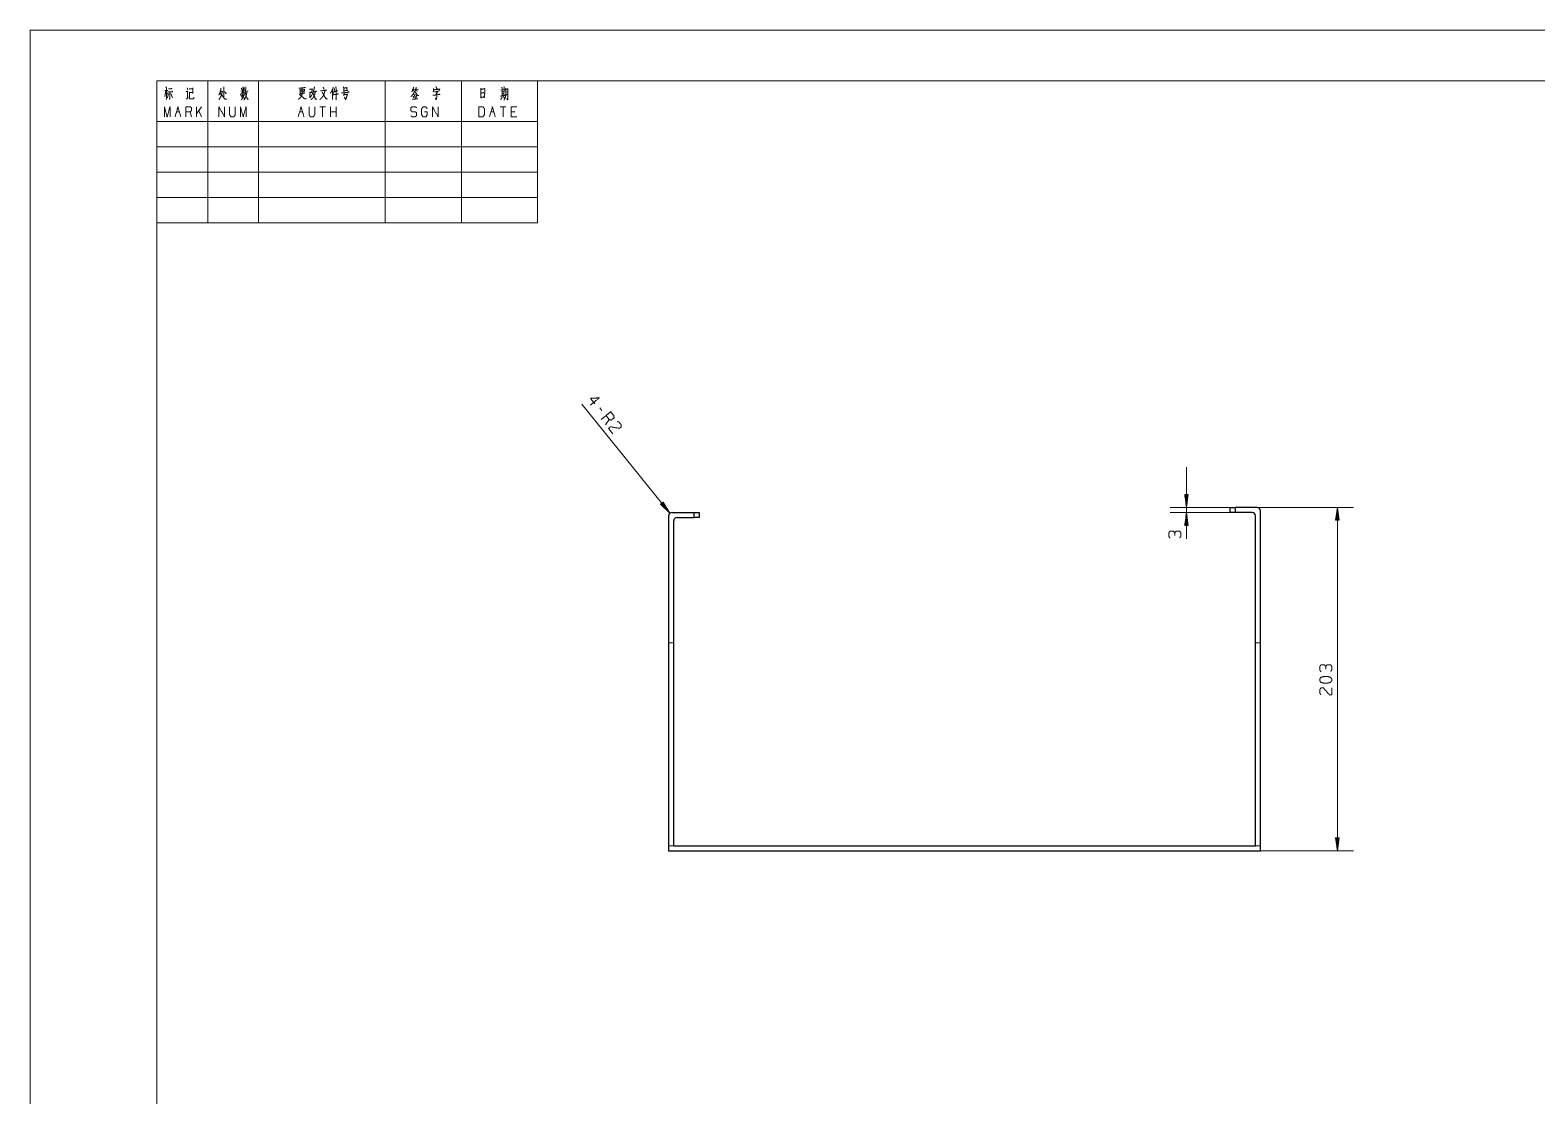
# Model space of a CAD drawing. Header units: millimetres. Extents: x 0 to 594, y 0 to 420.
# Drawn here: x 0 to 297, y 210 to 420 of the extents above; entities that cross this region are included whole.
import ezdxf

# ---------------------------------------------------------------- set-up
doc = ezdxf.new("R2010")
doc.units = ezdxf.units.MM
doc.layers.add('101', color=7, linetype='Continuous', true_color=0xffffff)

msp = doc.modelspace()

# ---------------------------------------------------------------- linework, layer by layer
at = {"layer": '101', "color": 133, "linetype": 'Continuous', "lineweight": 18}
for p, q in [((594, 420), (0, 420)), ((0, 420), (0, 0)), ((25, 410), (100, 410)), ((584, 410), (25, 410)), ((25, 410), (100, 410)), ((25, 410), (25, 382)), ((25, 410), (25, 10)), ((25, 410), (100, 410)), ((35, 410), (35, 382)), ((45, 410), (45, 382)), ((70, 410), (70, 382)), ((85, 410), (85, 382)), ((100, 410), (100, 382)), ((25, 402), (100, 402)), ((25, 397), (100, 397)), ((25, 392), (100, 392)), ((25, 387), (100, 387)), ((25, 382), (100, 382))]:
    msp.add_line(p, q, dxfattribs=at)
at = {"layer": '101', "color": 72, "linetype": 'Continuous', "lineweight": 18}
for p, q in [((26.76, 408.05), (26.54, 406.94)), ((26.56, 408.12), (27.17, 408.12)), ((26.88, 407.89), (27.1, 407.41)), ((27.3, 407.54), (27.07, 406.67)), ((27.76, 407.52), (28.07, 406.63)), ((30.93, 408.63), (31.06, 408.24)), ((31.33, 407.83), (31.42, 407.72)), ((41.53, 407.97), (42.32, 408.14)), ((42.44, 407.91), (42.98, 408.03)), ((53.37, 407.85), (53.89, 407.93)), ((55.11, 406.63), (55.56, 407.18)), ((75.44, 408.32), (75.87, 408.39)), ((75.54, 408.3), (75.65, 407.99)), ((76.03, 407.39), (75.56, 407.31)), ((76.01, 408.26), (76.54, 408.36)), ((76.17, 408.24), (76.3, 407.91)), ((92.76, 408.18), (93.62, 408.3)), ((93.04, 407.83), (93.3, 407.89)), ((93.05, 407.47), (93.28, 407.54)), ((93.8, 407.81), (94.05, 407.87)), ((28.86, 403.92), (29.41, 403.92)), ((30.85, 406.38), (31.12, 406.83)), ((31.81, 402.93), (31.53, 403.92)), ((32.82, 402.93), (32.82, 404.9)), ((33.79, 404.9), (32.82, 403.53)), ((33.79, 402.93), (33.23, 404.11)), ((53.13, 403.92), (53.69, 403.92)), ((58.21, 404.9), (57.1, 404.9)), ((57.65, 404.9), (57.65, 402.93)), ((59.22, 402.93), (59.22, 404.9)), ((60.33, 403.92), (59.22, 403.92)), ((60.33, 402.93), (60.33, 404.9)), ((90.84, 403.92), (91.4, 403.92)), ((93.8, 404.9), (92.68, 404.9)), ((93.24, 404.9), (93.24, 402.93)), ((95.64, 403.92), (94.81, 403.92)), ((112.72, 345.04), (112.3, 345.56)), ((113.43, 342.25), (114.15, 343.27))]:
    msp.add_line(p, q, dxfattribs=at)
at = {"layer": '101', "color": 22, "linetype": 'Continuous', "lineweight": 18}
for p, q in [((126.11, 324.8), (108.77, 346.29)), ((227.91, 319.75), (227.91, 333.89)), ((124.78, 326.99), (124.26, 326.57)), ((124.46, 326.73), (125.69, 325.21)), ((124.5, 326.76), (125.97, 324.94)), ((124.54, 326.8), (126.01, 324.97)), ((124.58, 326.83), (125.81, 325.3)), ((124.62, 326.86), (125.6, 325.63)), ((124.65, 326.89), (125.4, 325.97)), ((124.69, 326.92), (125.2, 326.3)), ((124.73, 326.96), (125, 326.63)), ((124.77, 326.99), (124.79, 326.96)), ((124.77, 326.99), (124.79, 326.96)), ((126.11, 324.8), (124.78, 326.99)), ((227.58, 328.49), (227.58, 328.46)), ((227.58, 328.49), (227.91, 325.95)), ((228.24, 328.49), (227.58, 328.49)), ((227.58, 328.49), (227.58, 328.46)), ((227.63, 328.49), (227.63, 328.07)), ((227.68, 328.49), (227.68, 327.69)), ((227.73, 328.49), (227.73, 327.3)), ((227.78, 328.49), (227.78, 326.92)), ((227.83, 328.49), (227.83, 326.53)), ((227.88, 328.49), (227.88, 326.14)), ((227.91, 325.95), (228.24, 328.49)), ((227.94, 328.49), (227.94, 326.14)), ((227.99, 328.49), (227.99, 326.53)), ((228.04, 328.49), (228.04, 326.92)), ((228.09, 328.49), (228.09, 327.3)), ((228.14, 328.49), (228.14, 327.69)), ((228.19, 328.49), (228.19, 328.07)), ((228.24, 328.49), (228.24, 328.46)), ((228.24, 328.49), (228.24, 328.46)), ((124.26, 326.57), (124.28, 326.55)), ((124.26, 326.57), (126.11, 324.8)), ((124.26, 326.57), (124.28, 326.55)), ((124.3, 326.6), (124.56, 326.28)), ((124.34, 326.64), (124.84, 326.01)), ((124.38, 326.67), (125.13, 325.74)), ((124.42, 326.7), (125.41, 325.47)), ((237.53, 325.95), (224.73, 325.95)), ((237.53, 324.95), (224.73, 324.95)), ((227.91, 324.95), (227.58, 322.41)), ((227.78, 322.41), (227.78, 323.99)), ((227.83, 322.41), (227.83, 324.37)), ((227.88, 322.41), (227.88, 324.76)), ((228.24, 322.41), (227.91, 324.95)), ((227.94, 322.41), (227.94, 324.76)), ((227.99, 322.41), (227.99, 324.37)), ((228.04, 322.41), (228.04, 323.99)), ((241.86, 325.95), (260.85, 325.95)), ((257.68, 325.95), (257.34, 323.41)), ((257.4, 323.41), (257.4, 323.83)), ((257.45, 323.41), (257.45, 324.21)), ((257.5, 323.41), (257.5, 324.6)), ((257.55, 323.41), (257.55, 324.99)), ((257.6, 323.41), (257.6, 325.37)), ((257.65, 323.41), (257.65, 325.76)), ((258.01, 323.41), (257.68, 325.95)), ((257.68, 325.95), (257.68, 258.28)), ((257.7, 323.41), (257.7, 325.76)), ((257.75, 323.41), (257.75, 325.37)), ((257.8, 323.41), (257.8, 324.99)), ((257.85, 323.41), (257.85, 324.6)), ((257.9, 323.41), (257.9, 324.21)), ((257.95, 323.41), (257.95, 323.83)), ((227.58, 322.41), (227.58, 322.44)), ((227.58, 322.41), (227.58, 322.44)), ((227.58, 322.41), (228.24, 322.41)), ((227.63, 322.41), (227.63, 322.83)), ((227.68, 322.41), (227.68, 323.21)), ((227.73, 322.41), (227.73, 323.6)), ((228.09, 322.41), (228.09, 323.6)), ((228.14, 322.41), (228.14, 323.21)), ((228.19, 322.41), (228.19, 322.83)), ((228.24, 322.41), (228.24, 322.44)), ((228.24, 322.41), (228.24, 322.44)), ((257.34, 323.41), (257.34, 323.44)), ((257.34, 323.41), (257.34, 323.44)), ((257.34, 323.41), (258.01, 323.41)), ((258.01, 323.41), (258.01, 323.44)), ((258.01, 323.41), (258.01, 323.44)), ((257.34, 260.82), (257.34, 260.79)), ((257.34, 260.82), (257.68, 258.28)), ((257.34, 260.82), (257.34, 260.79)), ((258.01, 260.82), (257.34, 260.82)), ((257.4, 260.82), (257.4, 260.41)), ((257.45, 260.82), (257.45, 260.02)), ((257.5, 260.82), (257.5, 259.63)), ((257.55, 260.82), (257.55, 259.25)), ((257.6, 260.82), (257.6, 258.86)), ((257.65, 260.82), (257.65, 258.48)), ((257.68, 258.28), (258.01, 260.82)), ((257.7, 260.82), (257.7, 258.48)), ((257.75, 260.82), (257.75, 258.86)), ((257.8, 260.82), (257.8, 259.25)), ((257.85, 260.82), (257.85, 259.63)), ((257.9, 260.82), (257.9, 260.02)), ((257.95, 260.82), (257.95, 260.41)), ((258.01, 260.82), (258.01, 260.79)), ((258.01, 260.82), (258.01, 260.79)), ((242.53, 258.28), (260.85, 258.28))]:
    msp.add_line(p, q, dxfattribs=at)
at = {"layer": '101', "color": 163, "linetype": 'Continuous', "lineweight": 25}
for p, q in [((125.86, 324.28), (125.86, 258.28)), ((126.53, 324.95), (130.86, 324.95)), ((127.53, 323.95), (130.86, 323.95)), ((130.86, 324.95), (131.86, 324.95)), ((130.86, 323.95), (130.86, 324.95)), ((131.86, 323.95), (130.86, 323.95)), ((131.86, 324.95), (131.86, 323.95)), ((236.53, 324.95), (236.53, 325.95)), ((236.53, 325.95), (237.53, 325.95)), ((237.53, 324.95), (236.53, 324.95)), ((237.53, 325.95), (237.53, 324.95)), ((241.86, 325.95), (237.53, 325.95)), ((240.86, 324.95), (237.53, 324.95)), ((241.53, 259.28), (241.53, 324.28)), ((242.53, 258.28), (242.53, 325.28)), ((126.86, 259.28), (126.86, 323.28)), ((126.86, 259.28), (241.53, 259.28)), ((125.86, 258.28), (242.53, 258.28))]:
    msp.add_line(p, q, dxfattribs=at)
at = {"layer": '101', "color": 163, "linetype": 'Continuous', "lineweight": 13}
for p, q in [((125.86, 299.28), (126.86, 299.28)), ((125.86, 299.28), (126.86, 299.28)), ((125.86, 299.28), (125.86, 259.28)), ((125.86, 259.28), (125.86, 299.28)), ((126.86, 259.28), (126.86, 299.28)), ((126.86, 299.28), (126.86, 259.28)), ((241.53, 299.28), (242.53, 299.28)), ((241.53, 299.28), (242.53, 299.28)), ((241.53, 299.28), (241.53, 259.28)), ((241.53, 259.28), (241.53, 299.28)), ((242.53, 259.28), (242.53, 299.28)), ((242.53, 299.28), (242.53, 259.28)), ((126.86, 259.28), (125.86, 259.28)), ((126.86, 259.28), (125.86, 259.28)), ((242.53, 259.28), (241.53, 259.28)), ((242.53, 259.28), (241.53, 259.28))]:
    msp.add_line(p, q, dxfattribs=at)
at = {"layer": '101', "color": 153, "linetype": 'Continuous', "lineweight": 18}
for p, q in [((125.86, 299.28), (125.86, 259.28)), ((125.86, 259.28), (125.86, 299.28))]:
    msp.add_line(p, q, dxfattribs=at)
at = {"layer": '101', "color": 163, "linetype": 'Continuous', "lineweight": 25}
for centre, start, end in [((126.53, 324.28), 90, 180), ((127.53, 323.28), 90, 180), ((240.86, 324.28), 0, 90), ((241.86, 325.28), 0, 90)]:
    msp.add_arc(centre, 0.667, start, end, dxfattribs=at)
at = {"layer": '101', "color": 22, "linetype": 'Continuous', "lineweight": 18}
msp.add_arc((126.53, 324.28), 0.667, 50.768, 90, dxfattribs=at)
at = {"layer": '101', "color": 72, "linetype": 'Continuous', "lineweight": 18}
for points, knots in [([(26.76, 408.82), (26.87, 408.7), (26.87, 406.36)], [0, 0, 0.064406, 1, 1]), ([(27.11, 407.83), (28.07, 407.83), (28.01, 407.99), (27.93, 407.85)], [0, 0, 0.737845, 0.874091, 1, 1]), ([(27.29, 408.45), (27.92, 408.45), (27.88, 408.57), (27.83, 408.49)], [0, 0, 0.736242, 0.890347, 1, 1]), ([(27.55, 407.83), (27.55, 406.4), (27.39, 406.48)], [0, 0, 0.88751, 1, 1]), ([(30.74, 407.89), (30.99, 407.89), (30.99, 408.01), (30.99, 406.56)], [0, 0, 0.136549, 0.20471, 1, 1]), ([(31.47, 408.45), (31.4, 408.39), (31.34, 408.45), (32.07, 408.45), (32.07, 408.63), (32.07, 407.54), (32.07, 407.72), (31.42, 407.72), (31.42, 406.58), (31.43, 406.5), (31.55, 406.46), (32.24, 406.46), (32.24, 406.77)], [0, 0, 0.017817, 0.03366, 0.169508, 0.204092, 0.407771, 0.442362, 0.564626, 0.775988, 0.791599, 0.814655, 0.942353, 1, 1]), ([(37.62, 408.59), (37.61, 408.47), (37.54, 408.05), (37.45, 407.76), (37.38, 407.56), (37.29, 407.35), (37.2, 407.18)], [0, 0, 0.084511, 0.368539, 0.57312, 0.721448, 0.873357, 1, 1]), ([(37.48, 407.85), (37.95, 407.93), (37.9, 407.97), (37.87, 407.79), (37.81, 407.52), (37.76, 407.35), (37.67, 407.12), (37.6, 406.94), (37.48, 406.73), (37.39, 406.56), (37.21, 406.32)], [0, 0, 0.202443, 0.228126, 0.308395, 0.425619, 0.500391, 0.604278, 0.689473, 0.790704, 0.870498, 1, 1]), ([(37.48, 407.56), (38.41, 406.38), (38.75, 406.4), (38.74, 406.4), (38.43, 406.42), (38.27, 406.56)], [0, 0, 0.63218, 0.773701, 0.779843, 0.909107, 1, 1]), ([(38.17, 408.8), (38.21, 408.7), (38.2, 408.59), (38.18, 406.87), (38.17, 406.98), (38.2, 407.21)], [0, 0, 0.049552, 0.095607, 0.852773, 0.898827, 1, 1]), ([(38.3, 407.91), (38.33, 407.89), (38.59, 407.56), (38.66, 407.43)], [0, 0, 0.059406, 0.761029, 1, 1]), ([(41.94, 407.99), (41.81, 407.76), (41.68, 407.56), (41.55, 407.39), (41.41, 407.25)], [0, 0, 0.287235, 0.555132, 0.786183, 1, 1]), ([(41.53, 407.06), (42.16, 407.21), (42.17, 407.39), (42.17, 407.31), (42.1, 407.06), (42, 406.79), (41.9, 406.58), (41.78, 406.46), (41.68, 406.34), (41.6, 406.27)], [0, 0, 0.304476, 0.392578, 0.431601, 0.553705, 0.689463, 0.798358, 0.878846, 0.954751, 1, 1]), ([(41.62, 408.55), (41.75, 408.32), (41.78, 408.18)], [0, 0, 0.640221, 1, 1]), ([(41.91, 407.41), (41.75, 406.83), (41.85, 406.79), (41.97, 406.75), (42.09, 406.69), (42.23, 406.61)], [0, 0, 0.529109, 0.626293, 0.735528, 0.852096, 1, 1]), ([(41.93, 408.82), (41.96, 408.68), (41.96, 407.54), (41.93, 407.68), (41.96, 407.81)], [0, 0, 0.094651, 0.82363, 0.91828, 1, 1]), ([(41.96, 407.95), (42.13, 407.83), (42.22, 407.72)], [0, 0, 0.613168, 1, 1]), ([(42.22, 408.68), (42.22, 408.57), (42.1, 408.1)], [0, 0, 0.174336, 1, 1]), ([(42.73, 407.91), (42.69, 407.56), (42.64, 407.31), (42.6, 407.1), (42.54, 406.92), (42.42, 406.67), (42.32, 406.48), (42.2, 406.32), (42.12, 406.23)], [0, 0, 0.194372, 0.33262, 0.448622, 0.555648, 0.706152, 0.822696, 0.933862, 1, 1]), ([(42.53, 408.86), (42.53, 408.74), (42.51, 408.51), (42.47, 408.22), (42.42, 407.91), (42.37, 407.66), (42.29, 407.43), (42.28, 407.37)], [0, 0, 0.081852, 0.232243, 0.425429, 0.632123, 0.800313, 0.957953, 1, 1]), ([(42.41, 407.64), (42.44, 407.6), (42.58, 407.02), (42.69, 406.75), (42.79, 406.46), (42.82, 406.4), (43.04, 406.42), (42.82, 406.44), (42.75, 406.56)], [0, 0, 0.026711, 0.341735, 0.493488, 0.655468, 0.691644, 0.807842, 0.92404, 1, 1]), ([(53.63, 408.59), (53.61, 407.93), (53.6, 407.6), (53.59, 407.41), (53.57, 407.31), (53.56, 407.18), (53.51, 407.06), (53.47, 406.96), (53.34, 406.77), (53.19, 406.61), (53.09, 406.54), (52.88, 406.42), (52.84, 406.4)], [0, 0, 0.263781, 0.39576, 0.470168, 0.511774, 0.561574, 0.614015, 0.658781, 0.749609, 0.837597, 0.885288, 0.980674, 1, 1]), ([(52.96, 408.57), (53.01, 408.53), (53.04, 408.55), (54.3, 408.7), (54.26, 408.72), (54.11, 408.68)], [0, 0, 0.045515, 0.068267, 0.872618, 0.903439, 1, 1]), ([(53.01, 407.35), (53.09, 407.35), (53.37, 407.12), (53.6, 406.92), (53.82, 406.73), (54.1, 406.46), (54.42, 406.5), (54.11, 406.46), (54.01, 406.54)], [0, 0, 0.033469, 0.197844, 0.340784, 0.472463, 0.64945, 0.79792, 0.939754, 1, 1]), ([(53.19, 408.34), (53.23, 408.16), (53.23, 407.41), (53.22, 407.45), (54.08, 407.6), (54, 407.6), (54.08, 408.39), (54.11, 408.32), (54.07, 408.28), (53.23, 408.18)], [0, 0, 0.051657, 0.252797, 0.264655, 0.500968, 0.524668, 0.738296, 0.756835, 0.773119, 1, 1]), ([(55.08, 408.32), (55.66, 408.43), (55.6, 408.49), (55.53, 407.76), (55.6, 407.76), (55.17, 407.68), (55.14, 407.87), (55.17, 407.64), (55.15, 406.71)], [0, 0, 0.181367, 0.207402, 0.429562, 0.451886, 0.588195, 0.645737, 0.715778, 1, 1]), ([(56.18, 407.87), (56.18, 407.74), (56.12, 407.41), (56.06, 407.23), (56, 407.06), (55.93, 406.92), (55.84, 406.77), (55.74, 406.63), (55.5, 406.42), (55.33, 406.34)], [0, 0, 0.067224, 0.249297, 0.354995, 0.450078, 0.537949, 0.629663, 0.725721, 0.894897, 1, 1]), ([(56.04, 408.8), (56.01, 408.55), (55.93, 408.22), (55.81, 407.87), (55.72, 407.64), (55.66, 407.47), (55.6, 407.33)], [0, 0, 0.162468, 0.38501, 0.62589, 0.784405, 0.898495, 1, 1]), ([(55.74, 407.56), (55.78, 407.54), (56.23, 406.42), (56.51, 406.4), (56.25, 406.46), (56.18, 406.58)], [0, 0, 0.024913, 0.64401, 0.787109, 0.926007, 1, 1]), ([(55.81, 407.83), (56.47, 407.95), (56.39, 407.97), (56.28, 407.93)], [0, 0, 0.769974, 0.857334, 1, 1]), ([(58.08, 408.07), (58.08, 407.95), (58, 407.66), (57.93, 407.43), (57.84, 407.18), (57.71, 406.98), (57.7, 406.94), (57.61, 406.83), (57.51, 406.69), (57.37, 406.56), (57.26, 406.44), (57.13, 406.34)], [0, 0, 0.060656, 0.206644, 0.323462, 0.452151, 0.571984, 0.593423, 0.659723, 0.746397, 0.834814, 0.918176, 1, 1]), ([(57.21, 408.03), (58.49, 408.18), (58.4, 408.2), (58.31, 408.16)], [0, 0, 0.872483, 0.933909, 1, 1]), ([(57.54, 407.81), (57.59, 407.76), (58.3, 406.5), (58.62, 406.44), (58.31, 406.52), (58.21, 406.65)], [0, 0, 0.03086, 0.652651, 0.793753, 0.930721, 1, 1]), ([(57.76, 408.78), (57.86, 408.59), (57.9, 408.47), (57.93, 408.34)], [0, 0, 0.450463, 0.729648, 1, 1]), ([(59.74, 408.74), (59.67, 408.47), (59.57, 408.22), (59.45, 407.99), (59.34, 407.81), (59.19, 407.6)], [0, 0, 0.218379, 0.42875, 0.629232, 0.801507, 1, 1]), ([(59.57, 408.16), (59.58, 406.92), (59.58, 406.32), (59.57, 406.44), (59.58, 406.67)], [0, 0, 0.565701, 0.839109, 0.896079, 1, 1]), ([(59.76, 407.25), (60.8, 407.45), (60.73, 407.47), (60.59, 407.41)], [0, 0, 0.826987, 0.886337, 1, 1]), ([(59.99, 408.47), (59.95, 408.14), (59.89, 407.85), (59.83, 407.64), (59.79, 407.52)], [0, 0, 0.342096, 0.644844, 0.865119, 1, 1]), ([(59.99, 407.89), (60.67, 408.07), (60.59, 408.07), (60.48, 408.01)], [0, 0, 0.772504, 0.853435, 1, 1]), ([(60.27, 408.82), (60.32, 408.74), (60.29, 408.78), (60.3, 406.29), (60.29, 406.48), (60.3, 406.79)], [0, 0, 0.029981, 0.046195, 0.84079, 0.900562, 1, 1]), ([(61.37, 407.62), (61.56, 407.62), (61.94, 407.66), (62.88, 407.81), (62.77, 407.83), (62.63, 407.79)], [0, 0, 0.107041, 0.322391, 0.855633, 0.914432, 1, 1]), ([(61.76, 408.82), (61.82, 408.57), (61.82, 407.85), (61.82, 408.03), (62.53, 408.14), (62.41, 408.14), (62.44, 408.65), (62.45, 408.74), (62.48, 408.68), (62.38, 408.65), (61.82, 408.57)], [0, 0, 0.076621, 0.294125, 0.350049, 0.563216, 0.598365, 0.753974, 0.779219, 0.799828, 0.831204, 1, 1]), ([(61.93, 407.66), (61.82, 407.16), (61.79, 407.25), (62.57, 407.37), (62.53, 407.45), (62.53, 407.37), (62.44, 407.02), (62.38, 406.79), (62.31, 406.61), (62.25, 406.46), (62.2, 406.36), (62.17, 406.34), (61.91, 406.81), (62.19, 406.38)], [0, 0, 0.136367, 0.159969, 0.37115, 0.396347, 0.418609, 0.516112, 0.579319, 0.633135, 0.675148, 0.705367, 0.715007, 0.861282, 1, 1]), ([(75.84, 408.05), (75.82, 407.95), (75.59, 407.58), (75.57, 407.54), (75.46, 407.35), (75.25, 407.12), (75.05, 406.92)], [0, 0, 0.074324, 0.3873, 0.418544, 0.575019, 0.792866, 1, 1]), ([(75.56, 408.74), (75.54, 408.59), (75.43, 408.28), (75.32, 408.03), (75.21, 407.83)], [0, 0, 0.148004, 0.485247, 0.758325, 1, 1]), ([(75.5, 407.02), (75.57, 406.75), (75.57, 406.63), (75.56, 406.79)], [0, 0, 0.489861, 0.707985, 1, 1]), ([(75.78, 407.18), (75.84, 406.87), (75.81, 406.71), (75.81, 406.94)], [0, 0, 0.443846, 0.68011, 1, 1]), ([(75.81, 407.91), (76.39, 407.12), (76.63, 407.12), (76.39, 407.14), (76.28, 407.29)], [0, 0, 0.599326, 0.74245, 0.886132, 1, 1]), ([(76.1, 408.74), (76.11, 408.63), (75.94, 408.05)], [0, 0, 0.147214, 1, 1]), ([(76.14, 407.16), (76.14, 407.02), (75.97, 406.44)], [0, 0, 0.193066, 1, 1]), ([(79.39, 407.16), (80.77, 407.35), (80.68, 407.37), (80.47, 407.31)], [0, 0, 0.820207, 0.87351, 1, 1]), ([(79.54, 408.49), (79.54, 408.26), (79.52, 408.1), (79.49, 407.97), (79.46, 407.87)], [0, 0, 0.361961, 0.626178, 0.82906, 1, 1]), ([(79.54, 408.24), (80.77, 408.39), (80.75, 408.43), (80.56, 408.01)], [0, 0, 0.712489, 0.737753, 1, 1]), ([(79.68, 407.83), (80.45, 407.93), (80.4, 407.99), (80.11, 407.47)], [0, 0, 0.533862, 0.586724, 1, 1]), ([(80.06, 407.62), (80.09, 407.52), (80.12, 407.39), (80.14, 407.18), (80.14, 406.75), (80.12, 406.61), (80.09, 406.4), (80.05, 406.27), (79.83, 406.63), (80.06, 406.32)], [0, 0, 0.049614, 0.1085, 0.204239, 0.404797, 0.47199, 0.568442, 0.629214, 0.820569, 1, 1]), ([(79.98, 408.84), (80.08, 408.72), (80.12, 408.61), (80.15, 408.45)], [0, 0, 0.364582, 0.619227, 1, 1]), ([(88.81, 408.55), (88.84, 408.34), (88.85, 407.89), (88.87, 407.41), (88.87, 407.02), (88.87, 406.58), (88.87, 406.73), (89.44, 406.85), (89.55, 406.71), (89.58, 406.89), (89.58, 407.14), (89.6, 407.62), (89.61, 408.12), (89.61, 408.53), (89.63, 408.47), (88.85, 408.32)], [0, 0, 0.037589, 0.11951, 0.205161, 0.275875, 0.354037, 0.380091, 0.485119, 0.518615, 0.552521, 0.597188, 0.682831, 0.772197, 0.846642, 0.85812, 1, 1]), ([(88.87, 407.58), (89.44, 407.7), (89.38, 407.72), (89.25, 407.64)], [0, 0, 0.728515, 0.80596, 1, 1]), ([(92.71, 407), (93.62, 407.16), (93.58, 407.18), (93.52, 407.12)], [0, 0, 0.873261, 0.919205, 1, 1]), ([(92.99, 408.74), (93.02, 408.61), (93.02, 407.06)], [0, 0, 0.075966, 1, 1]), ([(93.28, 406.94), (93.45, 406.69), (93.45, 406.58), (93.39, 406.77)], [0, 0, 0.497711, 0.671692, 1, 1]), ([(93.4, 408.86), (93.43, 408.74), (93.39, 407.12)], [0, 0, 0.07321, 1, 1]), ([(93.74, 408.57), (93.78, 408.34), (93.78, 407.89), (93.77, 407.39), (93.74, 407.08), (93.67, 406.75), (93.58, 406.54), (93.42, 406.23)], [0, 0, 0.096226, 0.28518, 0.49143, 0.620829, 0.761583, 0.854883, 1, 1]), ([(93.77, 407.27), (93.8, 407.27), (94.03, 407.33)], [0, 0, 0.107795, 1, 1]), ([(93.78, 408.32), (94.22, 408.43), (94.18, 408.49), (94.18, 407.81), (94.19, 406.87), (94.18, 406.52), (94.16, 406.32), (94.15, 406.25), (93.93, 406.52), (94.13, 406.34)], [0, 0, 0.13308, 0.155516, 0.357036, 0.631879, 0.735784, 0.797016, 0.815837, 0.918298, 1, 1]), ([(26.46, 402.93), (26.46, 404.9), (27.01, 402.93), (27.57, 404.9), (27.57, 402.93)], [0, 0, 0.245192, 0.5, 0.754808, 1, 1]), ([(30.7, 402.93), (30.7, 404.9), (31.53, 404.9), (31.81, 404.71), (31.81, 404.11), (31.53, 403.92), (30.7, 403.92)], [0, 0, 0.400953, 0.571036, 0.639282, 0.761671, 0.829917, 1, 1]), ([(37.2, 402.93), (37.2, 404.9), (38.31, 402.93), (38.31, 404.9)], [0, 0, 0.317574, 0.682426, 1, 1]), ([(39.32, 404.9), (39.32, 403.32), (39.59, 402.93), (40.14, 402.93), (40.43, 403.32), (40.43, 404.9)], [0, 0, 0.337148, 0.438599, 0.557781, 0.662852, 1, 1]), ([(41.44, 402.93), (41.44, 404.9), (42, 402.93), (42.56, 404.9), (42.56, 402.93)], [0, 0, 0.245192, 0.5, 0.754808, 1, 1]), ([(54.98, 404.9), (54.98, 403.32), (55.24, 402.93), (55.79, 402.93), (56.09, 403.32), (56.09, 404.9)], [0, 0, 0.337148, 0.438599, 0.557781, 0.662852, 1, 1]), ([(75.05, 403.12), (75.32, 402.93), (75.89, 402.93), (76.17, 403.14), (76.17, 403.72), (75.89, 403.92), (75.34, 403.92), (75.05, 404.11), (75.05, 404.71), (75.34, 404.9), (75.89, 404.9), (76.17, 404.71)], [0, 0, 0.068034, 0.184053, 0.254517, 0.372333, 0.442796, 0.555841, 0.62637, 0.748388, 0.818918, 0.931962, 1, 1]), ([(75.31, 406.38), (76.42, 406.48), (76.35, 406.48), (76.19, 406.46)], [0, 0, 0.825892, 0.879993, 1, 1]), ([(77.74, 403.92), (78.29, 403.92), (78.29, 403.32), (78.02, 402.93), (77.45, 402.93), (77.17, 403.32), (77.17, 404.5), (77.46, 404.9), (78, 404.9), (78.28, 404.5)], [0, 0, 0.103295, 0.21479, 0.304259, 0.410272, 0.49974, 0.718891, 0.809955, 0.910532, 1, 1]), ([(79.3, 402.93), (79.3, 404.9), (80.42, 402.93), (80.42, 404.9)], [0, 0, 0.317574, 0.682426, 1, 1]), ([(88.44, 402.93), (89.26, 402.93), (89.55, 403.32), (89.55, 404.5), (89.26, 404.9), (88.44, 404.9), (88.44, 402.93)], [0, 0, 0.142135, 0.227163, 0.431787, 0.516815, 0.65895, 1, 1]), ([(90.56, 402.93), (91.12, 404.9), (91.68, 402.93)], [0, 0, 0.5, 1, 1]), ([(93.05, 406.87), (93.04, 406.77), (92.92, 406.56), (92.82, 406.42), (92.71, 406.32)], [0, 0, 0.157105, 0.514468, 0.781135, 1, 1]), ([(95.92, 402.93), (94.81, 402.93), (94.81, 404.9), (95.92, 404.9)], [0, 0, 0.265389, 0.734611, 1, 1]), ([(111.31, 346.39), (110.47, 347.44), (112.21, 347.55), (110.36, 346.06)], [0, 0, 0.245868, 0.565294, 1, 1]), ([(112.59, 343.3), (114.43, 344.79), (115.07, 344.01), (115.1, 343.6), (114.54, 343.15), (114.15, 343.27), (113.52, 344.05)], [0, 0, 0.400951, 0.571038, 0.639278, 0.761674, 0.829916, 1, 1]), ([(115.69, 342.88), (116.06, 342.77), (116.5, 342.24), (116.53, 341.83), (116.16, 341.53), (114.37, 341.84), (114.02, 341.53), (114.86, 340.48)], [0, 0, 0.069693, 0.192979, 0.265276, 0.35023, 0.674742, 0.759752, 1, 1]), ([(225.62, 320.94), (225.39, 321.27), (224.67, 321.27), (224.44, 320.94), (224.44, 320.25), (224.67, 319.91)], [0, 0, 0.153877, 0.429855, 0.583732, 0.846129, 1, 1]), ([(226.59, 319.93), (226.82, 320.25), (226.82, 320.94), (226.59, 321.27), (225.87, 321.27), (225.62, 320.94), (225.62, 320.42)], [0, 0, 0.124118, 0.343684, 0.472445, 0.703375, 0.836734, 1, 1]), ([(255.38, 294.6), (255.16, 294.93), (254.43, 294.93), (254.21, 294.6), (254.21, 293.91), (254.43, 293.57)], [0, 0, 0.153872, 0.429851, 0.583723, 0.846122, 1, 1]), ([(256.36, 293.59), (256.58, 293.91), (256.58, 294.6), (256.36, 294.93), (255.63, 294.93), (255.38, 294.6), (255.38, 294.09)], [0, 0, 0.124124, 0.343691, 0.472446, 0.703377, 0.836727, 1, 1]), ([(256.58, 292.15), (256.33, 292.48), (255.63, 292.66), (255.16, 292.66), (254.43, 292.48), (254.21, 292.15), (254.21, 291.81), (254.43, 291.47), (255.16, 291.3), (255.63, 291.31), (256.33, 291.47), (256.58, 291.81), (256.58, 292.15)], [0, 0, 0.067524, 0.183971, 0.260582, 0.380942, 0.446139, 0.500306, 0.565503, 0.685863, 0.762527, 0.87831, 0.945833, 1, 1]), ([(254.43, 289.04), (254.21, 289.36), (254.21, 290.05), (254.43, 290.38), (254.91, 290.38), (256.11, 289.02), (256.58, 289.04), (256.58, 290.38)], [0, 0, 0.069691, 0.192976, 0.265274, 0.350226, 0.674741, 0.759752, 1, 1])]:
    msp.add_open_spline(points, degree=1, knots=knots, dxfattribs=at)
for points in [[(28.58, 402.93), (29.13, 404.9), (29.69, 402.93)], [(52.85, 402.93), (53.41, 404.9), (53.97, 402.93)]]:
    msp.add_open_spline(points, degree=1, dxfattribs=at)

doc.saveas('drawing.dxf')
